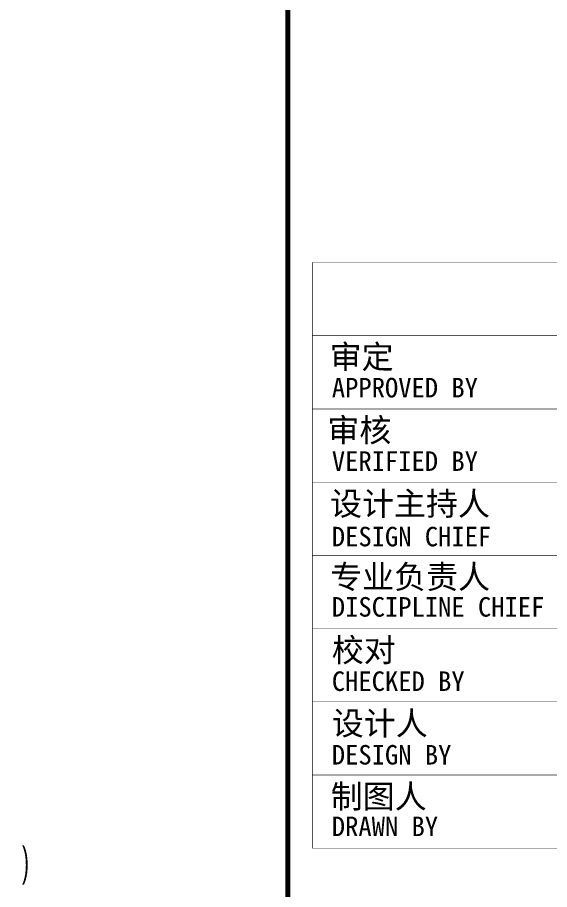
# Model space of a CAD drawing. Extents: x -26219 to 315419, y -160410 to -120810.
# Drawn here: x 310283 to 313008, y -150611 to -146144 of the extents above; entities that cross this region are included whole.
import ezdxf
from ezdxf.enums import TextEntityAlignment as Align
from ezdxf.xclip import XClip

# ---------------------------------------------------------------- set-up
doc = ezdxf.new("R2010")
doc.units = 0
doc.header["$LTSCALE"] = 1000
doc.header["$MEASUREMENT"] = 0
doc.header["$XCLIPFRAME"] = 0
doc.linetypes.add('104-14# 核心筒$2$DOTE', pattern=[2.42, 2, -0.2, 0.02, -0.2])
doc.layers.add('02-TEXT_标注', color=130, linetype='Continuous')
doc.layers.add('104-14# 核心筒$2$A_AXIS-轴线', color=36, linetype='104-14# 核心筒$2$DOTE')
doc.styles.add('_TCH_DIM', font='ros.shx', dxfattribs={"width": 0.75, "bigfont": 'jd.shx'})
doc.styles.add('图签信息$0$华文细黑', font='STXIHEI_0.TTF', dxfattribs={"height": 10})

# ---------------------------------------------------------------- blocks, each defined once
blk = doc.blocks.new('图框-A1')
at = {"const_width": 0.5}
blk.add_lwpolyline([(766, 584), (25, 584), (25, 10), (766, 10)], close=True, dxfattribs=at)
blk = doc.blocks.new('图签信息')
at = {"const_width": 0.5}
blk.add_lwpolyline([(-65, 0), (0, 0), (0, 500.5), (-65, 500.5)], close=True, dxfattribs=at)
at = {"const_width": 0.05}
for points in [[(-62.5, 103.262), (-2.5, 103.262), (-2.5, 163.262), (-62.5, 163.262), (-62.5, 103.262)], [(-62.5, 155.762), (-2.5, 155.762)], [(-62.5, 148.262), (-2.5, 148.262)], [(-62.5, 140.762), (-2.5, 140.762)], [(-62.5, 133.262), (-2.5, 133.262)], [(-62.5, 125.762), (-2.5, 125.762)], [(-62.5, 118.262), (-2.5, 118.262)], [(-62.5, 110.762), (-2.5, 110.762)]]:
    blk.add_lwpolyline(points, dxfattribs=at)
at = {"style": '图签信息$0$华文细黑'}
for s, height, p in [('审定', 2.4, (-60.729, 154.808)), ('APPROVED BY', 2, (-60.5, 151.442)), ('审核', 2.4, (-60.955, 147.294)), ('VERIFIED BY', 2, (-60.5, 143.915)), ('设计主持人', 2.4, (-60.678, 139.762)), ('DESIGN CHIEF', 2, (-60.5, 136.185)), ('专业负责人', 2.4, (-60.667, 132.262)), ('DISCIPLINE CHIEF', 2, (-60.5, 128.984)), ('校对', 2.4, (-60.5, 124.762)), ('CHECKED BY', 2, (-60.5, 121.371)), ('设计人', 2.4, (-60.5, 117.262)), ('DESIGN BY', 2, (-60.5, 113.832)), ('制图人', 2.4, (-60.606, 109.762)), ('DRAWN BY', 2, (-60.5, 106.498))]:
    blk.add_text(s, height=height, dxfattribs=at).set_placement(p, align=Align.TOP_LEFT)
blk = doc.blocks.new('图签-A1')
at = {"color": 2}
blk.add_blockref('图签信息', (0, 0), dxfattribs=at)
blk = doc.blocks.new('104-14# 核心筒')
at = {"layer": '104-14# 核心筒$2$A_AXIS-轴线'}
blk.add_line((-24839, 11750), (120259.9, 11750), dxfattribs=at)

msp = doc.modelspace()

# ---------------------------------------------------------------- block references
at = {"xscale": 50, "yscale": 50, "zscale": 50}
for name, p in [('图框-A1', (273367.6, -156062.5)), ('图签-A1', (314917.6, -155562.5))]:
    msp.add_blockref(name, p, dxfattribs=at)
ref = msp.add_blockref('104-14# 核心筒', (201591, -159600))
XClip(ref).set_block_clipping_path([(32000, 6700), (42400, 18198.7390783391)])

# ---------------------------------------------------------------- texts
at = {"layer": '02-TEXT_标注', "style": '_TCH_DIM', "width": 0.529412}
msp.add_text(')', height=148.8, dxfattribs=at).set_placement((310306.4, -150541.6))

doc.saveas('drawing.dxf')
